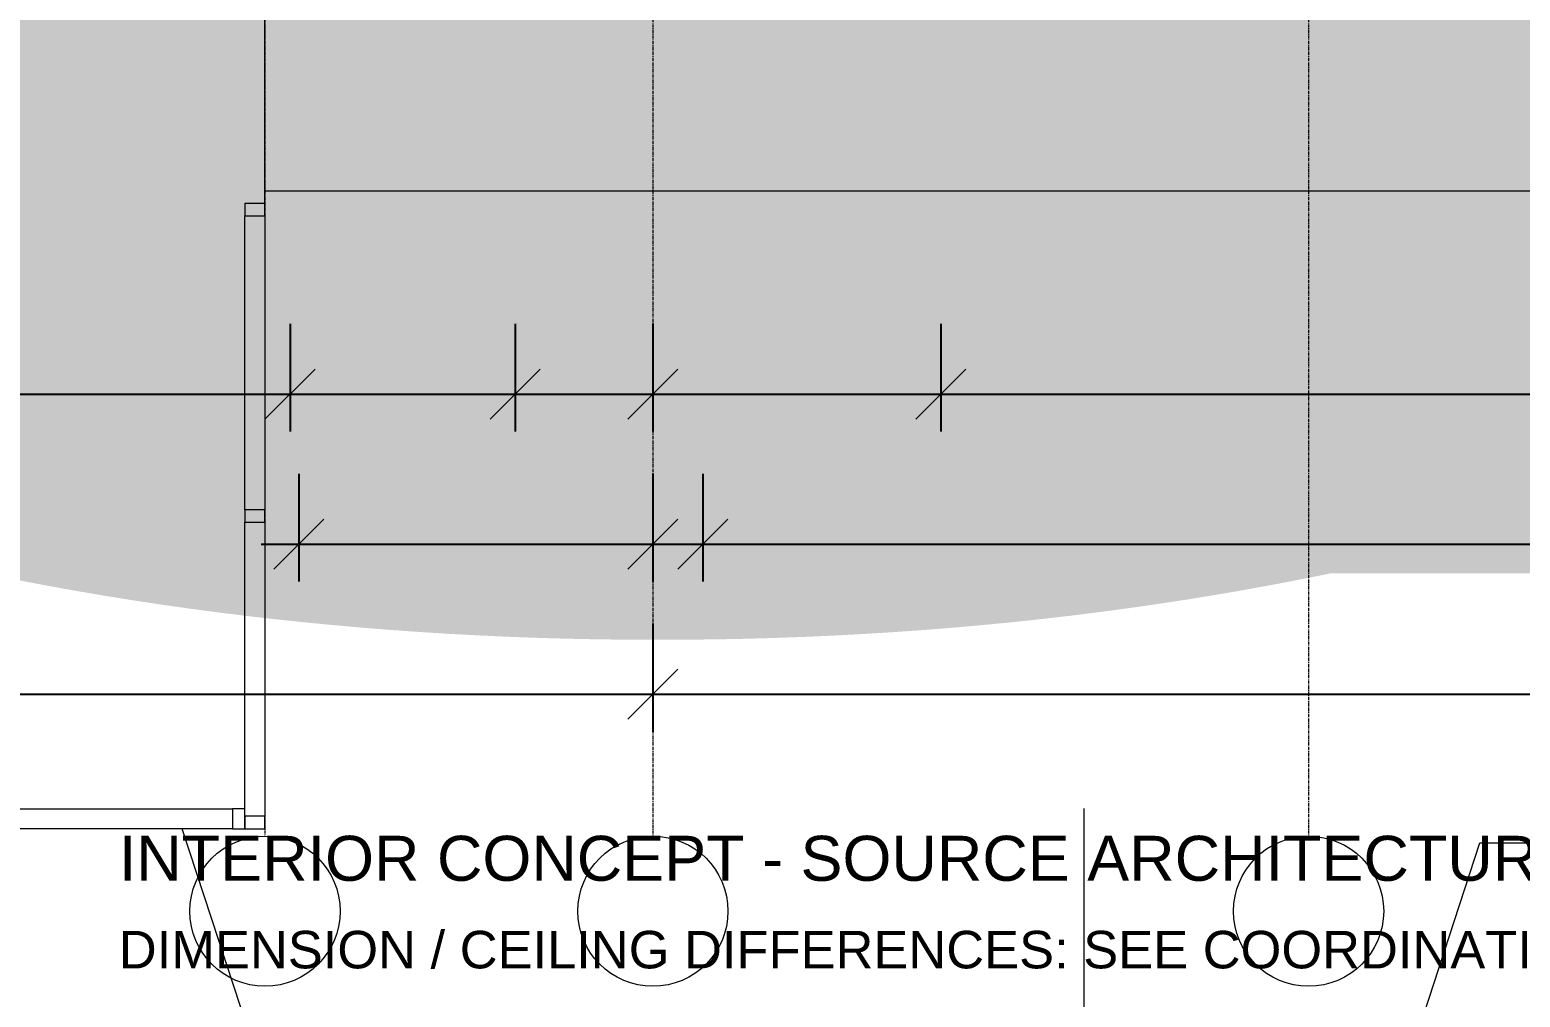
# Model space of a CAD drawing. Header units: millimetres. Extents: x -1971 to 39113, y -25802 to 13528.
# Drawn here: x 7644 to 13599, y -9965 to -6098 of the extents above; entities that cross this region are included whole.
import ezdxf

# ---------------------------------------------------------------- set-up
doc = ezdxf.new("R2010")
doc.units = ezdxf.units.MM
doc.linetypes.add('Grid Line', pattern=[22.224999999999994, 12.7, -3.174999999999999, 3.174999999999999, -3.174999999999999])
for name, color, linetype, lineweight in [('2 Hoop survey', 8, 'Continuous', 9), ('A-ANNO-DIMS', 211, 'Continuous', 9), ('A-FLOR', 192, 'Continuous', 18), ('A-GLAZ-CWMG', 51, 'Continuous', 9), ('C-BLDG-PADS', 91, 'Continuous', 9), ('G-ANNO-SYMB', 111, 'Continuous', 9), ('G-ANNO-TEXT', 231, 'Continuous', 9), ('ID_REVISION_MARKUP', 7, 'Continuous', 25), ('S-GRID', 1, 'Continuous', 9), ('S-GRID-IDEN', 1, 'Continuous', 9), ('默认', 18, 'Continuous', 9)]:
    doc.layers.add(name, color=color, linetype=linetype, lineweight=lineweight)
doc.styles.add('Avenir_1', font='', dxfattribs={"width": 0.8, "height": 200})
doc.styles.add('ID_SANS', font='Arial.ttf')
doc.styles.get('Avenir_1').set_extended_font_data('Avenir')
doc.dimstyles.new('OJID-2_0mm_Diagonal_Tick', dxfattribs={"dimscale": 304.8, "dimtxt": 282.4994288325337, "dimasz": 0.6561679790026247, "dimexe": 0.4921259842519685, "dimexo": 0.0625, "dimgap": 0.1640419947506562, "dimtad": 1, "dimdsep": 46, "dimtxsty": 'Avenir_1', "dimblk1": 'OBLIQUE', "dimblk2": 'OBLIQUE', "dimsah": 1, "dimcen": 0.09, "dimdle": 0.4921259842519685, "dimazin": 3, "dimtfac": 1, "dimtdec": 4, "dimtix": 1, "dimtmove": 0, "dimatfit": 3, "dimtvp": 1, "dimtolj": 1})

# ---------------------------------------------------------------- blocks, each defined once
blk = doc.blocks.new('Rectangular Mullion - Frame 50 x 150mm-2345534-Ground Floor')
at = {"layer": 'A-GLAZ-CWMG'}
for p, q in [((0, 40), (-50, 40)), ((-50, 40), (-50, -40)), ((0, -40), (0, 40)), ((-50, -40), (0, -40))]:
    blk.add_line(p, q, dxfattribs=at)
blk = doc.blocks.new('2 Hoop survey-1260670-Ground Floor')
at = {"layer": '默认', "color": 9}
blk.add_line((56963.93126908331, 43.15168522024193), (56682.96130897558, 897.3003639477391), dxfattribs=at)
blk = doc.blocks.new('Rectangular Mullion - Frame 50 x 150mm-2344438-Ground Floor')
at = {"layer": 'A-GLAZ-CWMG'}
for p, q in [((6994.039613728156, -9291.636406187976), (6994.039613728156, -9211.636406187978)), ((6994.039613728156, -9211.636406187978), (8454.039613880555, -9211.636406187983)), ((8454.039613880555, -9211.636406187983), (8454.039613880555, -9291.636406187981)), ((8454.039613880555, -9291.636406187981), (6994.039613728156, -9291.636406187976))]:
    blk.add_line(p, q, dxfattribs=at)
blk = doc.blocks.new('Rectangular Mullion - Frame 50 x 150mm-2344751-Ground Floor')
at = {"layer": 'A-GLAZ-CWMG'}
for p, q in [((8504.039613880572, -8066.63640618788), (8584.03961388057, -8066.63640618788)), ((8504.03961388057, -9241.636406187881), (8504.039613880572, -8066.63640618788)), ((8584.03961388057, -8066.63640618788), (8584.039613880568, -9241.636406187881)), ((8584.039613880568, -9241.636406187881), (8504.03961388057, -9241.636406187881))]:
    blk.add_line(p, q, dxfattribs=at)
blk = doc.blocks.new('Rectangular Mullion - Frame 50 x 150mm-2345536-Ground Floor')
at = {"layer": 'A-GLAZ-CWMG'}
for p, q in [((-50, -40), (-50, 40)), ((-50, 40), (0, 40)), ((0, 40), (0, -40)), ((0, -40), (-50, -40))]:
    blk.add_line(p, q, dxfattribs=at)
blk = doc.blocks.new('Rectangular Mullion - Frame 50 x 150mm-2345535-Ground Floor')
at = {"layer": 'A-GLAZ-CWMG'}
for p, q in [((-25, -40), (-25, 40)), ((-25, 40), (25, 40)), ((25, 40), (25, -40)), ((25, -40), (-25, -40))]:
    blk.add_line(p, q, dxfattribs=at)
blk = doc.blocks.new('轴网 - Annotation - Grid Head _Circle 6mm_-283740-Ground Floor')
at = {"layer": 'S-GRID-IDEN'}
blk.add_circle((0, 0), 3.000000000000003, dxfattribs=at)
blk = doc.blocks.new('_Oblique')
at = {"color": 0, "linetype": 'ByBlock', "lineweight": -2}
blk.add_line((-0.5, -0.5), (0.5, 0.5), dxfattribs=at)

msp = doc.modelspace()

# ---------------------------------------------------------------- linework, layer by layer
at = {"layer": 'A-FLOR'}
msp.add_line((8584.039613880574, -6791.63640618788), (8584.039613880574, -5405.347093771867), dxfattribs=at)
at = {"layer": 'C-BLDG-PADS'}
msp.add_line((8584.039613880572, -6741.63640618806), (25784.03961388057, -6741.63640618806), dxfattribs=at)
at = {"layer": 'G-ANNO-SYMB'}
msp.add_line((11856.51979526692, -10685.07565357814), (11856.51979526692, -9210.864952099595), dxfattribs=at)
at = {"layer": 'G-ANNO-TEXT', "color": 7}
for p, q in [((13170.63231627174, -10166.69780741362), (13438.20375565782, -9348.752223313268)), ((13438.20375565782, -9348.752223313268), (14507.96148137343, -9348.752223313268))]:
    msp.add_line(p, q, dxfattribs=at)
at = {"layer": 'S-GRID', "linetype": 'Grid Line'}
for p, q in [((8584.039613880612, 10903.84013902874), (8584.039613880579, -9321.464805445137)), ((10134.03961388065, 10903.84013902874), (10134.03961388061, -9321.464805445139)), ((12754.03961388058, 10903.84013902874), (12754.03961388054, -9321.464805445143))]:
    msp.add_line(p, q, dxfattribs=at)

# ---------------------------------------------------------------- block references
at = {"layer": '2 Hoop survey', "color": 9}
msp.add_blockref('2 Hoop survey-1260670-Ground Floor', (-48430.02383250731, -10188.93677013573), dxfattribs=at)
at = {"layer": 'A-GLAZ-CWMG', "rotation": 89.99999999999993}
msp.add_blockref('Rectangular Mullion - Frame 50 x 150mm-2345534-Ground Floor', (8544.039613880574, -6791.63640618788), dxfattribs=at)
at = {"layer": 'A-GLAZ-CWMG'}
for name, p in [('Rectangular Mullion - Frame 50 x 150mm-2344751-Ground Floor', (0, 1225)), ('Rectangular Mullion - Frame 50 x 150mm-2344751-Ground Floor', (0, 0)), ('Rectangular Mullion - Frame 50 x 150mm-2344438-Ground Floor', (0, 0))]:
    msp.add_blockref(name, p, dxfattribs=at)
at = {"layer": 'A-GLAZ-CWMG', "extrusion": (0, 0, -1)}
for name, p, rotation in [('Rectangular Mullion - Frame 50 x 150mm-2345535-Ground Floor', (-8544.03961388057, -8041.636406187881), 270.0000000000001), ('Rectangular Mullion - Frame 50 x 150mm-2345536-Ground Floor', (-8504.039613880555, -9251.636406187983), 180), ('Rectangular Mullion - Frame 50 x 150mm-2345536-Ground Floor', (-8544.039613880568, -9291.636406187881), 270.0000000000001)]:
    msp.add_blockref(name, p, dxfattribs=dict(at, rotation=rotation))
at = {"layer": 'S-GRID-IDEN', "xscale": 99.99999999999993, "yscale": 99.99999999999993, "zscale": 99.99999999999993, "rotation": 180}
for p in [(8584.039613880574, -9621.46480544513), (10134.0396138806, -9621.464805445132), (12754.03961388053, -9621.464805445137)]:
    msp.add_blockref('轴网 - Annotation - Grid Head _Circle 6mm_-283740-Ground Floor', p, dxfattribs=at)

# ---------------------------------------------------------------- texts
at = {"layer": 'ID_REVISION_MARKUP', "style": 'ID_SANS'}
for s, height, p in [('INTERIOR CONCEPT - SOURCE ARCHITECTURE RETAINED', 180, (8000, -9500)), ('DIMENSION / CEILING DIFFERENCES: SEE COORDINATION NOTES', 150, (8000, -9850))]:
    msp.add_text(s, height=height, dxfattribs=at).set_placement(p)

# ---------------------------------------------------------------- dimensions: what is measured, and where the dimension line sits
at = {"layer": 'A-ANNO-DIMS'}
for base, p1, p2, override in [((8684.039613880543, -7553.865836976389), (7184.039613880547, -7253.865836976389), (8684.039613880543, -7253.865836976389), {"dimfxl": 1499.999999999995}), ((9584.039613880543, -7553.865836976389), (8684.039613880543, -7253.865836976389), (9584.039613880543, -7253.865836976389), {"dimfxl": 900}), ((10134.03961388062, -7553.865836976389), (9584.039613880543, -7253.865836976389), (10134.03961388062, -7253.865836976389), {"dimfxl": 550.0000000000728}), ((11284.03961388059, -7553.865836976389), (10134.03961388062, -7253.865836976389), (11284.03961388059, -7253.865836976389), {"dimfxl": 1149.999999999976}), ((14284.03961388059, -7553.865836976389), (11284.03961388059, -7253.865836976389), (14284.03961388059, -7253.865836976389), {"dimfxl": 2999.999999999998}), ((10134.03961388061, -8153.865836976389), (8719.039613880577, -7853.865836976389), (10134.03961388061, -7853.865836976389), {"dimfxl": 1415.000000000031}), ((10334.03961388061, -8153.865836976389), (10134.03961388061, -7853.865836976389), (10334.03961388061, -7853.865836976389), {"dimfxl": 200}), ((10134.03961388061, -8753.865836976389), (5284.039613880576, -8453.865836976389), (10134.03961388061, -8453.865836976389), {"dimfxl": 4850.000000000035}), ((36284.03961388056, -8753.865836976389), (10134.03961388061, -8453.865836976389), (36284.03961388056, -8453.865836976389), {"dimfxl": 26149.99999999995})]:
    msp.add_linear_dim(base=base, p1=p1, p2=p2, dimstyle='OJID-2_0mm_Diagonal_Tick', override=override, dxfattribs=at).render()
msp.add_linear_dim(base=(18844.03961388055, -8153.865836976389), p1=(10334.03961388061, -7853.865836976389), p2=(18844.03961388055, -7853.865836976389), text='<>\\XDINING & KITCHEN', dimstyle='OJID-2_0mm_Diagonal_Tick', override={"dimfxl": 8509.99999999994}, dxfattribs=at).render()

doc.saveas('drawing.dxf')
